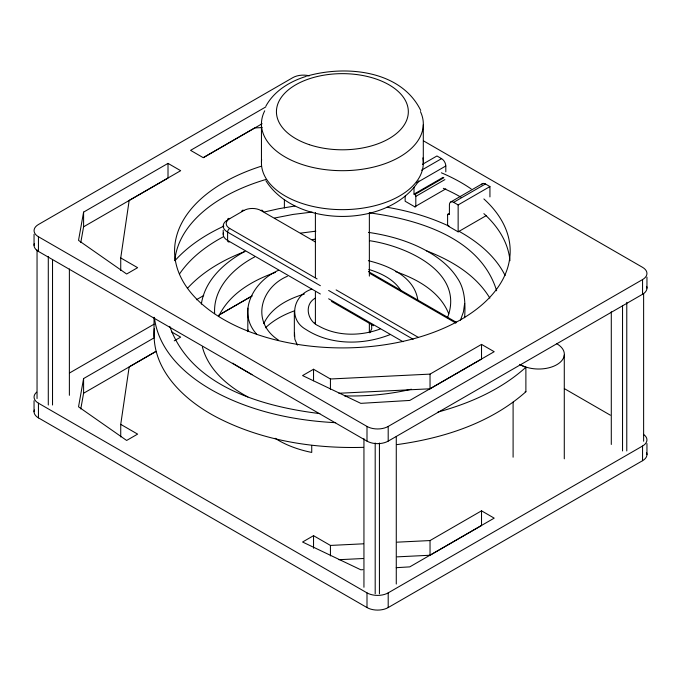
<?xml version="1.0" encoding="UTF-8"?>
<svg xmlns="http://www.w3.org/2000/svg" width="681" height="681" viewBox="0 0 681 681"><rect width="100%" height="100%" fill="white"/><g stroke="black" fill="none" stroke-linecap="round" stroke-linejoin="round"><path stroke-width="1.02" d="M34.05 411.75L34.05 400.734M34.05 245.313L34.05 234.298M223.206 234.324L223.206 230.169M464.638 317.721C465.395 304.237 465.327 289.553 457.283 277.984C450.95 268.033 441.799 260.193 431.882 253.962C412.72 242.078 390.63 235.617 368.447 232.383M278.35 270.374C254.336 280.759 236.162 311.404 256.609 334.124M464.638 303.445L463.438 311.907L460.45 320.189M154.349 328.574C150.569 370.294 185.947 402.079 220.269 419.045C264.39 441.016 314.554 448.719 363.484 447.34M294.49 332.566L294.83 339.215L297.384 345.122M247.961 331.281L248.148 329.919M120.733 257.929L129.177 200.418L180.669 170.693L168.011 163.38L83.593 212.114L78.528 240.384L126.649 274.009L137.622 267.676L120.733 257.929L120.733 270.519M120.733 436.955L120.733 424.365L129.177 366.863L155.847 351.464M201.346 304.109C204.887 280.002 224.619 262.33 245.092 251.315M80.784 242.504L83.593 226.799L83.593 212.114M154.246 337.767L83.593 378.559L78.528 406.821L126.649 440.454L137.622 434.112L120.733 424.365M80.784 408.949L83.593 393.243L83.593 378.559M447.477 317.712C465.242 271.728 405.476 245.926 369.63 240.716M263.811 323.577C271.225 307.565 288.216 298.823 304.364 294.039M218.686 316.359C229.412 293.715 252.719 280.368 275.464 272.391M265.93 106.066C274.23 90.811 290.106 81.32 306.297 76.332M418.824 180.805C388.536 228.305 296.226 228.305 265.93 180.805M179.478 274.017C190.331 257.98 206.181 245.986 223.096 236.911M369.783 332.839L371.724 328.77L371.639 324.343M175.094 260.508C188.543 245.603 205.756 234.545 223.862 226.143M187.386 288.404C202.81 271.481 223.223 259.904 244.394 251.706M519.671 364.369A25.631 14.795 0 0 0 525.885 367.272C501.148 389.617 469.839 403.356 437.968 412.048M525.885 367.272L525.885 391.745C490.431 423.301 443.322 438.215 397.074 444.599M314.435 323.271L315.397 322.556M315.397 298.074C303.547 304.603 307.531 321.389 318.861 326.088C337.316 336.457 360.513 336.21 380.058 329.068M265.803 106.917L190.569 150.356L203.227 157.669L254.72 127.934L262.142 127.577M83.593 226.799L168.011 178.064L168.011 163.38M203.415 157.626L262.134 123.721M227.607 219.691A2.996 1.728 60 0 1 229.718 218.678L243.909 210.489A11.994 6.921 0 0 1 260.866 210.489A2.996 1.728 -60 0 1 262.977 211.493M422.416 164.368L436.947 155.975L441.569 158.639A5.993 3.465 60 0 1 445.808 165.985L445.808 171.859M69.658 372.916L154.144 324.147M196.383 299.759L203.73 295.511M421.582 170.173L441.569 158.639M416.738 182.763L445.808 165.985M414.005 187.275L414.005 194.128L443.084 177.349M414.005 194.128L414.755 194.553L443.825 177.775M405.152 196.077L405.152 201.253L414.755 206.794A1.498 0.868 60 0 0 415.81 206.181L415.81 196.392L444.88 179.605M174.234 340.849L180.669 337.129L171.629 331.911M218.856 315.082L251.961 295.971M83.593 393.243L156.077 351.396M219.929 314.528L252.038 295.988M414.755 206.794L445.791 188.875M450.652 202.027L482.446 183.674M486.311 215.588L458.143 231.846L448.668 226.373A1.498 0.868 60 0 1 447.604 224.543L447.604 214.753A1.498 0.868 60 0 1 448.668 214.14L449.409 214.566L449.409 204.777A5.993 3.465 60 0 1 453.648 202.325L485.442 183.972L489.937 186.568L489.937 196.92M453.648 202.325L458.143 204.921L489.937 186.568M447.604 214.753L449.426 213.698M313.541 369.247L302.568 375.58L360.819 403.356L409.775 400.437L494.193 351.702L481.527 344.39L430.034 374.116L330.43 378.994L313.541 369.247L313.541 380.781M338.908 393.26L430.034 388.8L481.527 359.074L481.527 344.39M309.361 75.829A14.991 8.657 0 0 0 292.804 77.651L38.442 224.509A14.991 8.657 0 0 0 38.442 236.741L366.999 426.434A14.991 8.657 0 0 0 388.196 426.434L642.558 279.576A14.991 8.657 0 0 0 642.558 267.335L423.522 140.882M34.365 243.534A14.991 8.657 0 0 0 38.442 251.425L366.999 441.118A14.991 8.657 0 0 0 388.196 441.118L642.558 294.26A14.991 8.657 0 0 0 646.635 286.369M363.279 543.821L330.43 545.43L313.541 535.683L302.568 542.016L360.819 569.801L362.896 569.674M397.185 542.161L430.034 540.561L481.527 510.827L494.193 518.139L409.775 566.873L396.231 567.682M397.185 556.854L430.034 555.245L481.527 525.519L481.527 510.827M36.689 392.162A14.991 8.657 0 0 0 38.442 403.186L366.999 592.87A14.991 8.657 0 0 0 388.196 592.87L642.558 446.021A14.991 8.657 0 0 0 643.468 434.35M34.365 409.979A14.991 8.657 0 0 0 38.442 417.87L366.999 607.563A14.991 8.657 0 0 0 388.196 607.563L642.558 460.705A14.991 8.657 0 0 0 646.635 452.814M254.541 256.992C233.54 268.016 212.983 288.131 214.651 313.66M287.425 276.248C260.082 287.774 250.889 322.317 278.52 340.134M311.855 289.144C293.162 294.984 287.646 319.278 306.033 329.536C330.651 345.463 363.416 345.182 390.068 334.609M307.42 75.957C346.042 65.018 401.126 70.254 420.73 110.458M264.134 212.038L278.657 208.744L294.907 206.02M411.358 389.209C389.489 394.367 366.931 396.487 344.475 395.882M274.596 218.031L293.111 214.413L312.111 212.089M300.576 233.14L315.848 231.165M312.247 239.567L315.116 239.235M338.908 559.705L363.279 558.514M335.682 422.688C295.307 420.645 254.626 412.209 218.465 393.644C188.552 378.142 158.809 352.937 154.4 317.61M319.849 413.597C262.772 406.659 191.174 386.663 169.782 326.395M369.553 212.864C418.474 219.588 480.497 237.873 496.645 290.778M386.97 207.237C408.472 210.906 429.668 216.95 449.4 226.347M368.361 260.687C388.825 265.658 414.559 276.707 417.845 300.244M368.847 269.455C381.411 273.294 394.529 279.602 401.398 291.366M395.627 271.617C417.198 279.048 439.9 291.528 448.736 313.779M426.383 250.787C451.197 260.329 475.823 274.766 489.852 298.125M251.979 374.61L235.217 364.778M247.858 396.955C227.794 386.11 208.386 369.843 202.376 346.961M458.943 231.259C477.713 241.704 495.334 255.971 505.115 275.49M368.404 271.557L456.159 322.224M260.866 210.489L315.371 241.951M369.877 273.421L454.661 322.368A11.994 6.921 0 0 1 455.827 323.152M564.336 388.613L610.346 415.18M229.718 218.678A11.994 6.921 0 0 0 229.718 228.467L317.099 278.921M336.133 289.91L418.321 337.359M320.359 285.697L227.599 232.144A14.991 8.657 0 0 1 226.688 220.474M328.634 290.472L413.129 339.257M320.359 294.005L227.599 240.444A14.991 8.657 0 0 1 223.53 232.553M328.634 298.772L403.024 341.726M331.519 301.453L373.563 325.731M232.893 363.143L234.043 363.96M646.95 277.133L646.95 288.14M646.95 443.569L646.95 454.585M643.622 293.664L643.622 441.237M642.558 279.576L642.558 294.26M642.558 446.021L642.558 460.705M626.775 302.33L626.775 450.958M622.536 305.514L622.536 450.958M611.291 311.762L611.291 444.463M564.285 355.048L564.285 458.832M513.099 402.13L513.099 457.206M458.143 204.921L458.143 231.846M430.034 374.116L430.034 388.8M430.034 540.561L430.034 555.245M423.301 124.81L423.301 163.763M396.274 436.47L396.274 584.034M388.196 426.434L388.196 441.118M388.196 592.87L388.196 607.563M379.428 443.008L379.428 593.764M375.188 443.008L375.188 593.764M369.357 212.515L369.357 276.111M369.357 322.743L369.357 332.277M366.999 426.434L366.999 441.118M366.999 592.87L366.999 607.563M363.943 438.641L363.943 587.269M330.43 378.994L330.43 389.481M330.43 545.43L330.43 555.917M315.397 212.515L315.397 277.167M315.397 292.004L315.397 323.798M313.541 535.683L313.541 548.273M311.736 445.783L311.736 452.431A87.023 50.241 0 0 1 275.124 438.292M294.345 311.745L294.345 336.218M284.386 199.465L284.386 207.96M261.453 123.108L261.453 162.061M247.824 308.17L247.824 331.63M154.034 317.278L154.034 336.652M69.377 268.969L69.377 395.303M52.531 259.589L52.531 405.025M48.291 256.397L48.291 405.025M38.442 236.741L38.442 251.425M38.442 403.186L38.442 417.87M37.046 249.91L37.046 398.538M265.53 327.791A87.023 50.241 0 0 1 294.413 310.842M420.432 111.599A80.937 46.734 0 0 1 341.658 170.684A80.937 46.734 0 0 1 264.722 110.799M422.85 157.915A80.937 46.734 0 0 1 343.82 209.637A80.937 46.734 0 0 1 261.649 159.575M229.718 228.467A2.996 1.728 -60 0 0 227.599 232.144L227.599 240.444A2.996 1.728 -60 0 0 229.531 241.772M454.661 322.368A2.996 1.728 -60 0 1 456.432 322.454M241.798 211.493A2.996 1.728 60 0 1 243.909 210.489M414.755 194.553A1.498 0.868 60 0 1 415.81 196.392M481.501 184.789A5.993 3.465 60 0 1 485.442 183.972M483.868 198.946A167.798 96.881 0 0 1 429.694 333.758A167.798 96.881 0 0 1 197.345 299.751A167.798 96.881 0 0 1 260.959 166.317M441.373 172.804A167.798 96.881 0 0 1 471.209 188.96M174.804 260.704A167.798 96.881 0 0 1 265.803 179.512M443.305 188.322A167.798 96.881 0 0 1 461.028 197.209M483.868 213.63A167.798 96.881 0 0 1 509.95 260.704M556.573 343.624A25.631 14.795 0 0 1 557.058 364.548A25.631 14.795 0 0 1 520.82 364.837M525.885 391.745A25.631 14.795 0 0 1 525.136 391.481M309.404 144.695A65.946 38.076 0 0 0 408.328 111.718A65.946 38.076 0 0 0 309.404 78.749A65.946 38.076 0 0 0 309.404 144.695"/></g></svg>
